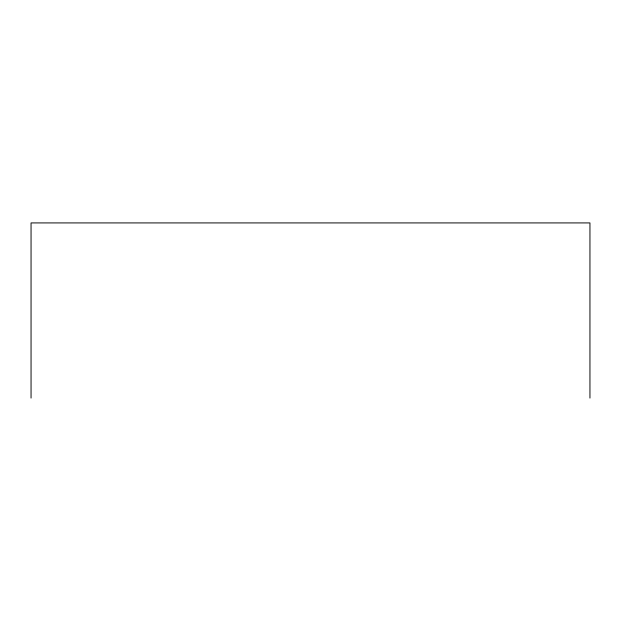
<?xml version="1.0" encoding="UTF-8"?>
<svg xmlns="http://www.w3.org/2000/svg" width="621" height="621" viewBox="0 0 621 621"><rect width="100%" height="100%" fill="white"/><g stroke="black" fill="none" stroke-linecap="round" stroke-linejoin="round"><path stroke-width="0.93" d="M589.95 398.077L589.95 222.923L31.05 222.923L31.05 398.077"/></g></svg>
